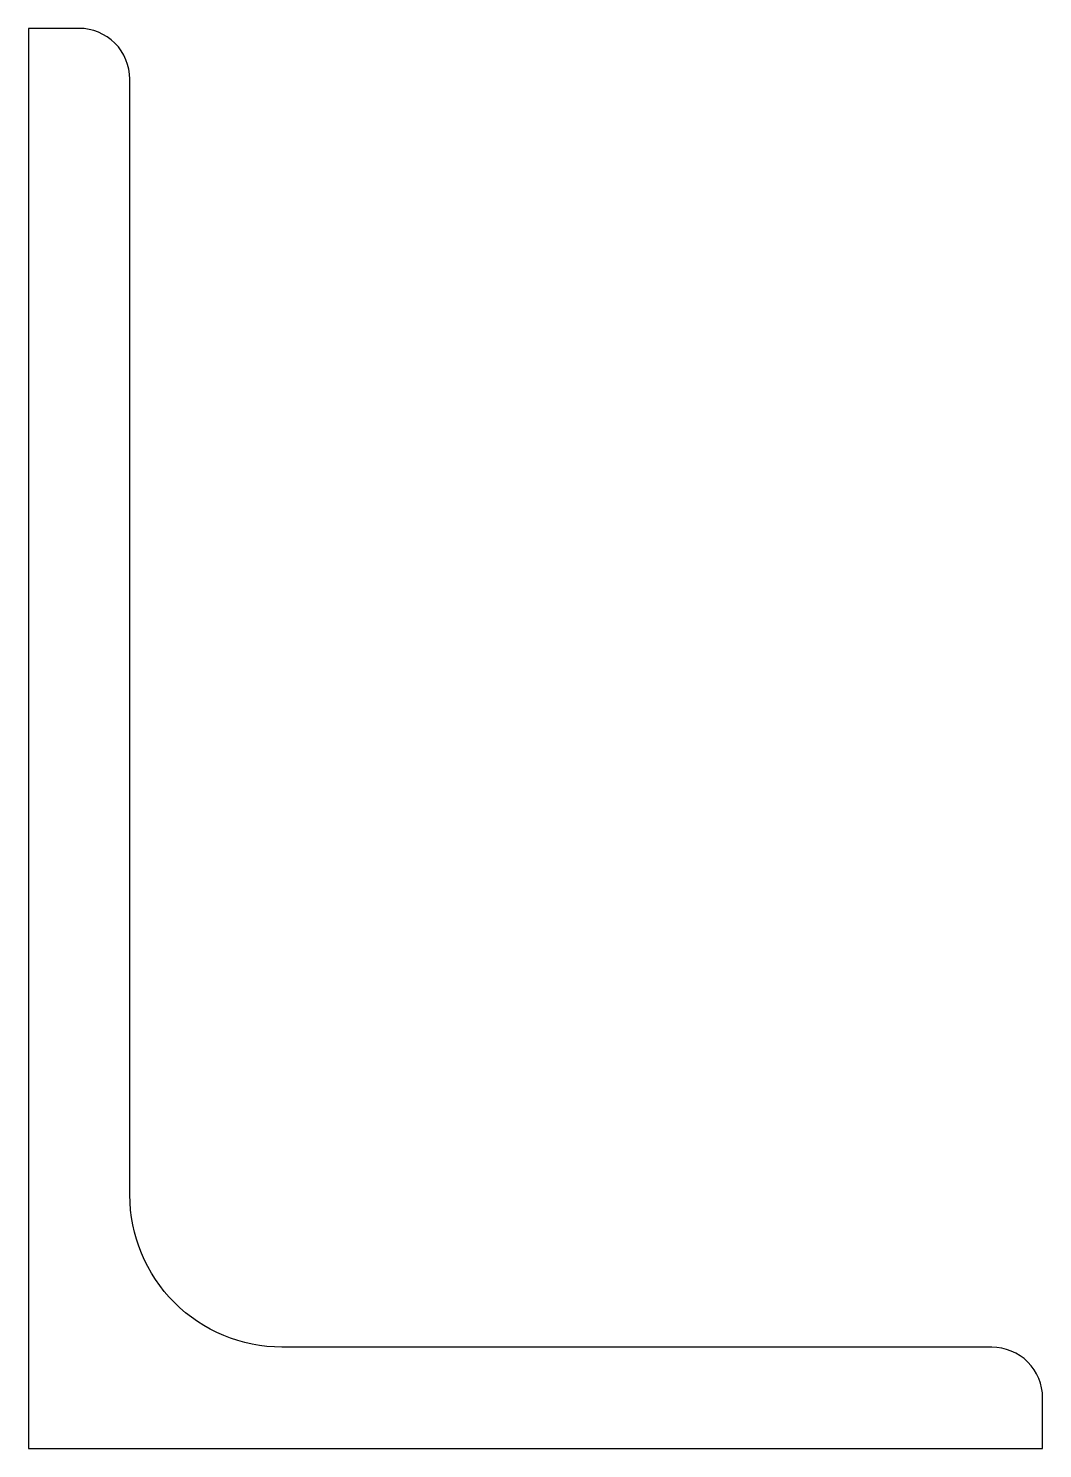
# Model space of a CAD drawing. Header units: inches. Extents: x -1.25 to 1.25, y -1.75 to 1.75.
import ezdxf

# ---------------------------------------------------------------- set-up
doc = ezdxf.new("R2010")
doc.units = ezdxf.units.IN
doc.layers.add('steel', color=7, linetype='Continuous')

msp = doc.modelspace()

# ---------------------------------------------------------------- linework, layer by layer
at = {"layer": 'steel'}
msp.add_lwpolyline([(-1.25, -1.75), (1.25, -1.75), (1.25, -1.625, 0.414214), (1.125, -1.5), (-0.625, -1.5, -0.414214), (-1, -1.125), (-1, 1.625, 0.414214), (-1.125, 1.75), (-1.25, 1.75), (-1.25, -1.75)], format="xyb", dxfattribs=at)

doc.saveas('drawing.dxf')
